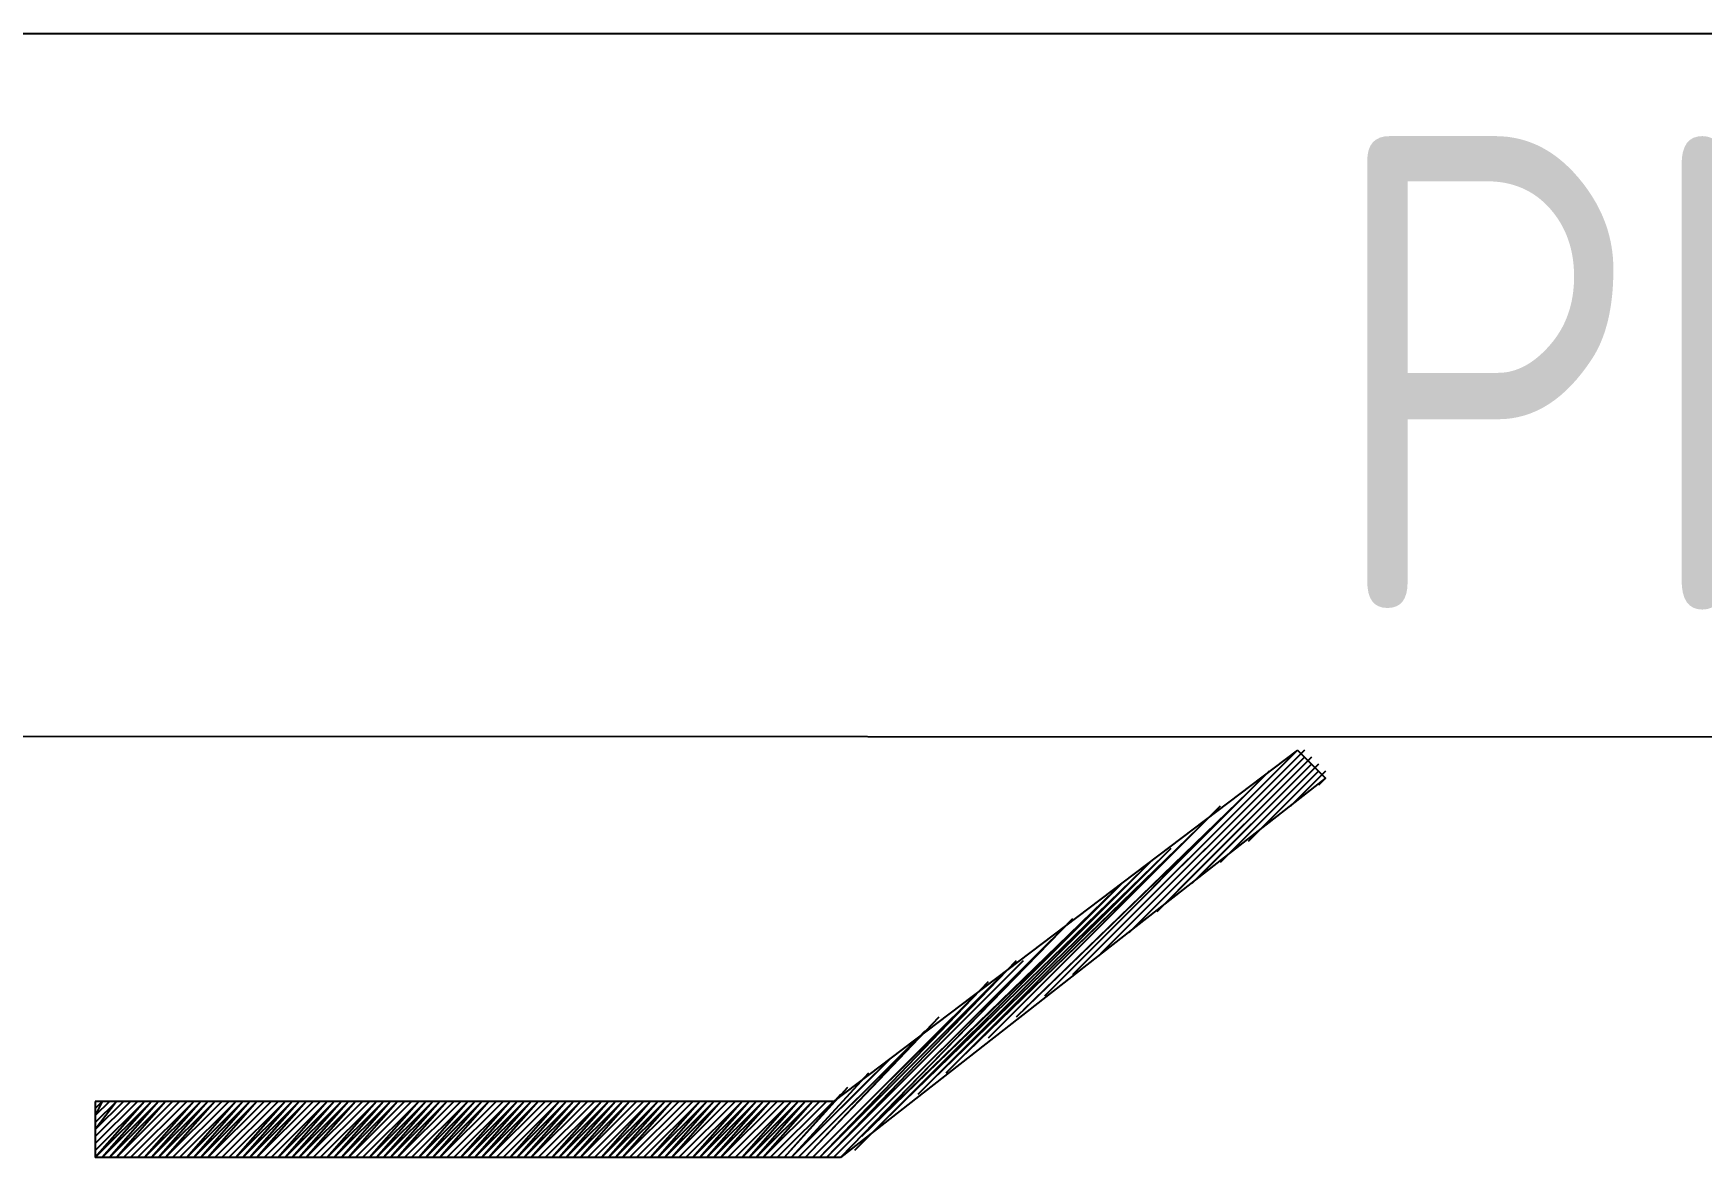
# Model space of a CAD drawing. Extents: x -1005 to 594, y -998 to 420.
# Drawn here: x 403.72 to 427.45, y 28 to 44 of the extents above; entities that cross this region are included whole.
import ezdxf

# ---------------------------------------------------------------- set-up
doc = ezdxf.new("R2010")
doc.units = 0
doc.styles.add('TTFN17', font='GOST type A')

msp = doc.modelspace()

# ---------------------------------------------------------------- linework, layer by layer
at = {"layer": 'GT_1', "flags": 128}
for points in [[(402.7, 44), (589.1, 44)], [(402.7, 34), (589.1, 33.9)], [(421.7, 33.8), (415.1, 28.8)], [(421.6, 33.7), (418.5, 30.6)], [(421.7, 33.8), (418.6, 30.7)], [(421.8, 33.8), (418.9, 30.9)], [(421.8, 33.8), (419, 31)], [(421.8, 33.7), (419.3, 31.2)], [(421.8, 33.7), (419.4, 31.3)], [(421.9, 33.7), (419.7, 31.5)], [(421.9, 33.7), (419.8, 31.6)], [(421.9, 33.7), (420, 31.8)], [(421.7, 33.8), (422.1, 33.4)], [(421.3, 33.5), (418.2, 30.4)], [(421.9, 33.6), (420.2, 31.9)], [(421.9, 33.6), (420.4, 32.1)], [(422, 33.6), (420.6, 32.2)], [(422, 33.6), (420.8, 32.4)], [(422, 33.5), (421, 32.5)], [(422, 33.5), (421.2, 32.7)], [(422, 33.5), (421.3, 32.8)], [(422.1, 33.5), (421.6, 33)], [(422.1, 33.5), (421.7, 33.1)], [(422.1, 33.4), (415.2, 28)], [(421.2, 33.4), (418.1, 30.3)], [(422.1, 33.4), (422, 33.3)], [(422.1, 33.4), (422.1, 33.4)], [(420.6, 33), (417.4, 29.8)], [(420.9, 33.1), (417.7, 30)], [(421, 33.2), (417.8, 30.1)], [(420.5, 32.9), (417.3, 29.7)], [(420.2, 32.6), (416.9, 29.4)], [(420.3, 32.7), (417, 29.5)], [(419.8, 32.3), (416.5, 29.1)], [(419.9, 32.4), (416.7, 29.2)], [(419.5, 32.1), (416.1, 28.8)], [(419.6, 32.2), (416.3, 28.9)], [(419.1, 31.8), (415.7, 28.5)], [(419.2, 31.9), (415.9, 28.6)], [(418.9, 31.6), (415.5, 28.3)], [(418.5, 31.4), (415.2, 28)], [(418.8, 31.5), (415.4, 28.1)], [(418.2, 31.1), (415.1, 28)], [(418.4, 31.3), (415.2, 28)], [(418.1, 31), (415.1, 28)], [(417.8, 30.8), (415, 28)], [(417.7, 30.8), (415, 28)], [(417.5, 30.6), (414.9, 28)], [(417.3, 30.5), (414.9, 28)], [(417.1, 30.3), (414.8, 28)], [(417, 30.2), (414.8, 28)], [(416.6, 30), (414.7, 28)], [(416.8, 30), (414.8, 28)], [(416.3, 29.7), (414.6, 28)], [(416.4, 29.8), (414.7, 28)], [(416.1, 29.5), (414.6, 28)], [(415.9, 29.4), (414.5, 28)], [(415.7, 29.2), (414.5, 28)], [(415.6, 29.2), (414.5, 28)], [(415.3, 29), (414.4, 28)], [(405.4, 28.8), (404.6, 28)], [(405.3, 28.8), (404.6, 28)], [(405.3, 28.8), (404.6, 28.1)], [(405.2, 28.8), (404.6, 28.2)], [(405.1, 28.8), (404.6, 28.3)], [(405, 28.8), (404.6, 28.4)], [(404.9, 28.8), (404.6, 28.4)], [(404.9, 28.8), (404.6, 28.5)], [(404.8, 28.8), (404.6, 28.6)], [(404.7, 28.8), (404.6, 28.7)], [(404.6, 28.8), (404.6, 28.8)], [(405.3, 28.8), (404.6, 28.1)], [(405.2, 28.8), (404.6, 28.2)], [(405.1, 28.8), (404.6, 28.3)], [(405, 28.8), (404.6, 28.4)], [(404.9, 28.8), (404.6, 28.5)], [(404.8, 28.8), (404.6, 28.6)], [(404.7, 28.8), (404.6, 28.6)], [(404.6, 28.8), (404.6, 28.7)], [(415.1, 28.8), (404.6, 28.8)], [(404.6, 28.8), (404.6, 28)], [(405.5, 28.8), (404.7, 28)], [(405.5, 28.8), (404.7, 28)], [(405.4, 28.8), (404.7, 28)], [(405.5, 28.8), (404.8, 28)], [(405.6, 28.8), (404.8, 28)], [(405.7, 28.8), (404.9, 28)], [(405.6, 28.8), (404.9, 28)], [(405.7, 28.8), (404.9, 28)], [(405.8, 28.8), (405, 28)], [(405.8, 28.8), (405, 28)], [(405.9, 28.8), (405.1, 28)], [(405.9, 28.8), (405.1, 28)], [(406, 28.8), (405.2, 28)], [(406, 28.8), (405.2, 28)], [(406.1, 28.8), (405.3, 28)], [(406, 28.8), (405.3, 28)], [(406.2, 28.8), (405.4, 28)], [(406.2, 28.8), (405.4, 28)], [(406.1, 28.8), (405.4, 28)], [(406.2, 28.8), (405.5, 28)], [(406.3, 28.8), (405.5, 28)], [(406.4, 28.8), (405.6, 28)], [(406.3, 28.8), (405.6, 28)], [(406.4, 28.8), (405.6, 28)], [(406.5, 28.8), (405.7, 28)], [(406.5, 28.8), (405.7, 28)], [(406.6, 28.8), (405.8, 28)], [(406.6, 28.8), (405.8, 28)], [(406.7, 28.8), (405.9, 28)], [(406.6, 28.8), (405.9, 28)], [(406.8, 28.8), (406, 28)], [(406.8, 28.8), (406, 28)], [(406.7, 28.8), (406, 28)], [(406.8, 28.8), (406.1, 28)], [(406.9, 28.8), (406.1, 28)], [(407, 28.8), (406.2, 28)], [(406.9, 28.8), (406.2, 28)], [(407, 28.8), (406.2, 28)], [(407.1, 28.8), (406.3, 28)], [(407.1, 28.8), (406.3, 28)], [(407.2, 28.8), (406.4, 28)], [(407.2, 28.8), (406.4, 28)], [(407.3, 28.8), (406.5, 28)], [(407.3, 28.8), (406.5, 28)], [(407.4, 28.8), (406.6, 28)], [(407.3, 28.8), (406.6, 28)], [(407.5, 28.8), (406.7, 28)], [(407.5, 28.8), (406.7, 28)], [(407.4, 28.8), (406.7, 28)], [(407.5, 28.8), (406.8, 28)], [(407.6, 28.8), (406.8, 28)], [(407.7, 28.8), (406.9, 28)], [(407.6, 28.8), (406.9, 28)], [(407.7, 28.8), (406.9, 28)], [(407.8, 28.8), (407, 28)], [(407.8, 28.8), (407, 28)], [(407.9, 28.8), (407.1, 28)], [(407.9, 28.8), (407.1, 28)], [(408, 28.8), (407.2, 28)], [(407.9, 28.8), (407.2, 28)], [(408.1, 28.8), (407.3, 28)], [(408.1, 28.8), (407.3, 28)], [(408, 28.8), (407.3, 28)], [(408.1, 28.8), (407.4, 28)], [(408.2, 28.8), (407.4, 28)], [(408.2, 28.8), (407.5, 28)], [(408.3, 28.8), (407.5, 28)], [(408.4, 28.8), (407.6, 28)], [(408.3, 28.8), (407.6, 28)], [(408.4, 28.8), (407.6, 28)], [(408.5, 28.8), (407.7, 28)], [(408.5, 28.8), (407.7, 28)], [(408.6, 28.8), (407.8, 28)], [(408.6, 28.8), (407.8, 28)], [(408.7, 28.8), (407.9, 28)], [(408.6, 28.8), (407.9, 28)], [(408.8, 28.8), (408, 28)], [(408.8, 28.8), (408, 28)], [(408.7, 28.8), (408, 28)], [(408.8, 28.8), (408.1, 28)], [(408.9, 28.8), (408.1, 28)], [(409, 28.8), (408.2, 28)], [(408.9, 28.8), (408.2, 28)], [(409, 28.8), (408.2, 28)], [(409.1, 28.8), (408.3, 28)], [(409.1, 28.8), (408.3, 28)], [(409.2, 28.8), (408.4, 28)], [(409.2, 28.8), (408.4, 28)], [(409.3, 28.8), (408.5, 28)], [(409.2, 28.8), (408.5, 28)], [(409.4, 28.8), (408.6, 28)], [(409.4, 28.8), (408.6, 28)], [(409.3, 28.8), (408.6, 28)], [(409.4, 28.8), (408.7, 28)], [(409.5, 28.8), (408.7, 28)], [(409.5, 28.8), (408.8, 28)], [(409.6, 28.8), (408.8, 28)], [(409.7, 28.8), (408.9, 28)], [(409.6, 28.8), (408.9, 28)], [(409.7, 28.8), (408.9, 28)], [(409.8, 28.8), (409, 28)], [(409.8, 28.8), (409, 28)], [(409.9, 28.8), (409.1, 28)], [(409.9, 28.8), (409.1, 28)], [(410, 28.8), (409.2, 28)], [(409.9, 28.8), (409.2, 28)], [(410.1, 28.8), (409.3, 28)], [(410.1, 28.8), (409.3, 28)], [(410, 28.8), (409.3, 28)], [(410.1, 28.8), (409.4, 28)], [(410.2, 28.8), (409.4, 28)], [(410.3, 28.8), (409.5, 28)], [(410.2, 28.8), (409.5, 28)], [(410.3, 28.8), (409.5, 28)], [(410.4, 28.8), (409.6, 28)], [(410.4, 28.8), (409.6, 28)], [(410.5, 28.8), (409.7, 28)], [(410.5, 28.8), (409.7, 28)], [(410.6, 28.8), (409.8, 28)], [(410.5, 28.8), (409.8, 28)], [(410.7, 28.8), (409.9, 28)], [(410.6, 28.8), (409.9, 28)], [(410.8, 28.8), (410, 28)], [(410.8, 28.8), (410, 28)], [(410.7, 28.8), (410, 28)], [(410.8, 28.8), (410.1, 28)], [(410.9, 28.8), (410.1, 28)], [(411, 28.8), (410.2, 28)], [(411, 28.8), (410.2, 28)], [(410.9, 28.8), (410.2, 28)], [(411.1, 28.8), (410.3, 28)], [(411.1, 28.8), (410.3, 28)], [(411.2, 28.8), (410.4, 28)], [(411.2, 28.8), (410.4, 28)], [(411.3, 28.8), (410.5, 28)], [(411.2, 28.8), (410.5, 28)], [(411.4, 28.8), (410.6, 28)], [(411.4, 28.8), (410.6, 28)], [(411.3, 28.8), (410.6, 28)], [(411.4, 28.8), (410.7, 28)], [(411.5, 28.8), (410.7, 28)], [(411.6, 28.8), (410.8, 28)], [(411.5, 28.8), (410.8, 28)], [(411.6, 28.8), (410.8, 28)], [(411.7, 28.8), (410.9, 28)], [(411.7, 28.8), (410.9, 28)], [(411.8, 28.8), (411, 28)], [(411.8, 28.8), (411, 28)], [(411.9, 28.8), (411.1, 28)], [(411.8, 28.8), (411.1, 28)], [(412, 28.8), (411.2, 28)], [(411.9, 28.8), (411.2, 28)], [(412.1, 28.8), (411.3, 28)], [(412.1, 28.8), (411.3, 28)], [(412, 28.8), (411.3, 28)], [(412.1, 28.8), (411.4, 28)], [(412.2, 28.8), (411.4, 28)], [(412.3, 28.8), (411.5, 28)], [(412.2, 28.8), (411.5, 28)], [(412.3, 28.8), (411.5, 28)], [(412.4, 28.8), (411.6, 28)], [(412.4, 28.8), (411.6, 28)], [(412.5, 28.8), (411.7, 28)], [(412.5, 28.8), (411.7, 28)], [(412.6, 28.8), (411.8, 28)], [(412.5, 28.8), (411.8, 28)], [(412.7, 28.8), (411.9, 28)], [(412.7, 28.8), (411.9, 28)], [(412.6, 28.8), (411.9, 28)], [(412.7, 28.8), (412, 28)], [(412.8, 28.8), (412, 28)], [(412.9, 28.8), (412.1, 28)], [(412.9, 28.8), (412.1, 28)], [(412.8, 28.8), (412.1, 28)], [(413, 28.8), (412.2, 28)], [(413, 28.8), (412.2, 28)], [(413.1, 28.8), (412.3, 28)], [(413.1, 28.8), (412.3, 28)], [(413.2, 28.8), (412.4, 28)], [(413.2, 28.8), (412.4, 28)], [(413.3, 28.8), (412.5, 28)], [(413.2, 28.8), (412.5, 28)], [(413.4, 28.8), (412.6, 28)], [(413.4, 28.8), (412.6, 28)], [(413.3, 28.8), (412.6, 28)], [(413.4, 28.8), (412.7, 28)], [(413.5, 28.8), (412.7, 28)], [(413.6, 28.8), (412.8, 28)], [(413.5, 28.8), (412.8, 28)], [(413.6, 28.8), (412.8, 28)], [(413.7, 28.8), (412.9, 28)], [(413.7, 28.8), (412.9, 28)], [(413.8, 28.8), (413, 28)], [(413.8, 28.8), (413, 28)], [(413.9, 28.8), (413.1, 28)], [(413.8, 28.8), (413.1, 28)], [(414, 28.8), (413.2, 28)], [(414, 28.8), (413.2, 28)], [(413.9, 28.8), (413.2, 28)], [(414, 28.8), (413.3, 28)], [(414.1, 28.8), (413.3, 28)], [(414.1, 28.8), (413.4, 28)], [(414.2, 28.8), (413.4, 28)], [(414.3, 28.8), (413.5, 28)], [(414.2, 28.8), (413.5, 28)], [(414.3, 28.8), (413.5, 28)], [(414.4, 28.8), (413.6, 28)], [(414.4, 28.8), (413.6, 28)], [(414.5, 28.8), (413.7, 28)], [(414.5, 28.8), (413.7, 28)], [(414.6, 28.8), (413.8, 28)], [(414.5, 28.8), (413.8, 28)], [(414.7, 28.8), (413.9, 28)], [(414.7, 28.8), (413.9, 28)], [(414.6, 28.8), (413.9, 28)], [(414.7, 28.8), (414, 28)], [(414.8, 28.8), (414, 28)], [(414.9, 28.8), (414.1, 28)], [(414.8, 28.8), (414.1, 28)], [(414.9, 28.8), (414.1, 28)], [(415, 28.8), (414.2, 28)], [(415, 28.8), (414.2, 28)], [(415.1, 28.8), (414.3, 28)], [(415.1, 28.8), (414.3, 28)], [(415.2, 28.9), (414.4, 28)], [(415.2, 28), (404.6, 28)]]:
    msp.add_lwpolyline(points, dxfattribs=at)

# ---------------------------------------------------------------- texts
at = {"layer": 'GT_1', "style": 'TTFN17'}
msp.add_text('PIPING ISOMETRIC', height=6.7375, dxfattribs=at).set_placement((422.111, 35.8))

doc.saveas('drawing.dxf')
